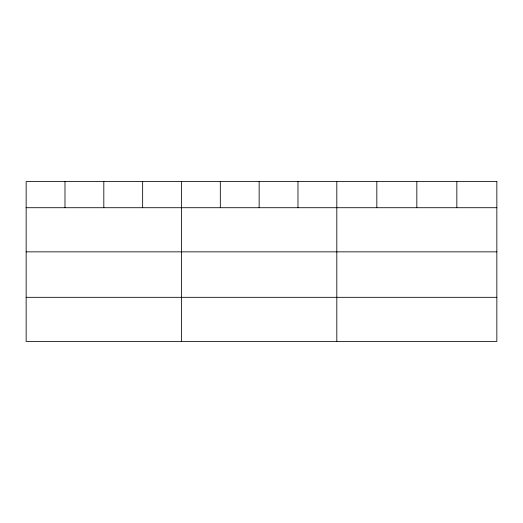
<?xml version="1.0" encoding="UTF-8"?>
<svg xmlns="http://www.w3.org/2000/svg" width="523" height="523" viewBox="0 0 523 523"><rect width="100%" height="100%" fill="white"/><g stroke="black" fill="none" stroke-linecap="round" stroke-linejoin="round"><path stroke-width="0.78" d="M26.15 207.716L496.85 207.716M26.15 251.851L496.85 251.851M26.15 297.319L496.85 297.319M456.841 181.546L456.841 207.716M416.831 181.546L416.831 207.716M376.822 181.546L376.822 207.716M336.812 181.546L336.812 341.454M297.979 181.546L297.979 207.716M259.147 181.546L259.147 207.716M220.314 181.546L220.314 207.716M181.481 181.546L181.481 341.454M142.648 181.546L142.648 207.716M103.816 181.546L103.816 207.716M64.983 181.546L64.983 207.716M496.85 181.546L26.15 181.546L26.15 341.454L496.85 341.454L496.85 181.546"/></g></svg>
